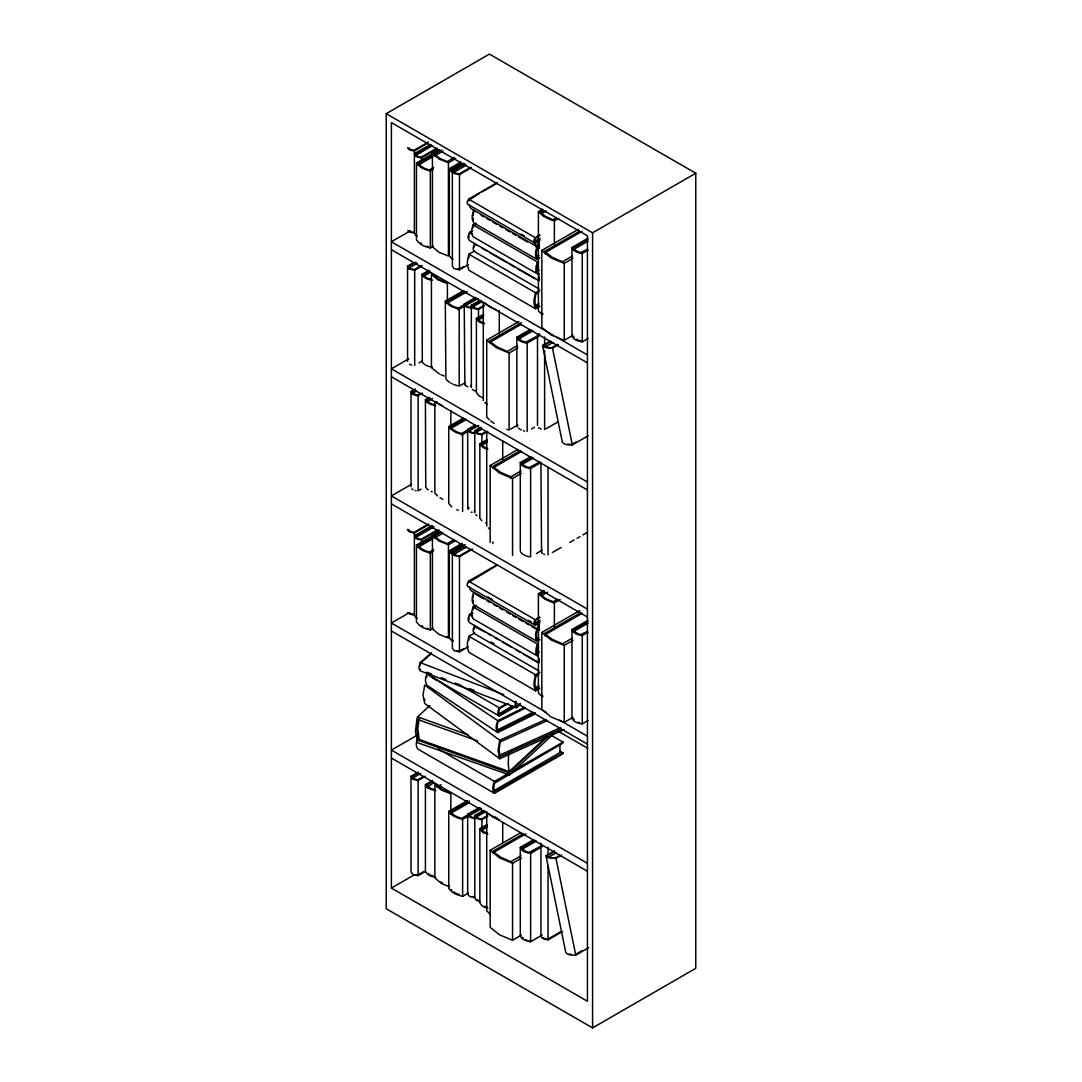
<?xml version="1.0" encoding="UTF-8"?>
<svg xmlns="http://www.w3.org/2000/svg" width="1082" height="1082" viewBox="0 0 1082 1082"><rect width="100%" height="100%" fill="white"/><g stroke="black" fill="none" stroke-linecap="round" stroke-linejoin="round"><path stroke-width="1.5" d="M508.621 754.1L508.27 764.487L509.203 771.628L419.167 739.412L417.774 728.565L419.167 718.718L417.801 720.91L416.841 727.212L418.179 740.331L508.932 772.818L509.527 774.969L417.638 742.725L415.461 731.324L416.976 718.57L417.638 716.866L429.757 705.586M473.443 213.181L473.24 214.385A16.636 9.603 -60 0 0 473.118 215.575M473.443 595.235L473.24 596.439A16.636 9.603 -60 0 0 473.118 597.629M516.263 701.569L516.1 702.421A7.006 3.165 -69 0 0 516.1 705.329L516.669 706.668L520.428 703.395M426.619 677.44L426.835 676.304M468.695 258.165L469.006 256.65M468.695 640.219L469.006 638.705M474.43 245.546L474.227 246.371A7.006 4.044 -60 0 0 474.105 247.169M474.43 627.601L474.227 628.426A7.006 4.044 -60 0 0 474.105 629.224M472.915 227.802L473.456 225.854L476.364 224.177M472.915 609.856L473.456 607.908L476.364 606.231M515.789 701.298L515.411 703.016A7.006 3.165 -69 0 0 515.411 705.924L516.398 707.723L520.185 704.436M538.85 674.492L535.942 676.182L535.157 680.213A24.169 13.958 -60 0 0 535.157 685.88L535.942 689.004L538.85 687.327M474.633 250.929L468.898 254.243L467.532 260.221A24.169 13.958 -60 0 0 467.532 265.888L468.898 270.27L535.563 308.762L539.864 306.287M539.864 290.26L535.563 292.735L534.197 298.713A24.169 13.958 -60 0 0 534.197 304.38L535.563 308.762M474.633 632.997L468.898 636.297L467.532 642.275A24.169 13.958 -60 0 0 467.532 647.942L468.898 652.324L535.563 690.816L539.864 688.341M539.864 672.314L535.563 674.789L534.197 680.767A24.169 13.958 -60 0 0 534.197 686.434L535.563 690.816M537.74 262.967L536.983 266.064A14.066 8.129 -60 0 0 536.983 270.284L537.74 272.502L536.199 271.257M537.74 645.021L536.983 648.118A14.066 8.129 -60 0 0 536.983 652.338L537.74 654.556M545.842 719.408L499.762 740.277L498.031 750.299L499.762 758.739L564.277 729.538M469.372 234.402L469.886 232.982M539.012 274.612L539.296 273.773M469.372 616.456L469.886 615.036L472.766 613.372M473.632 210.043L472.361 214.899A16.636 9.603 -60 0 0 472.361 219.403L473.632 222.784L536.97 259.355L539.877 257.692M536.97 246.615L535.712 251.47A16.636 9.603 -60 0 0 535.712 255.974L536.97 259.355M473.632 592.097L472.361 596.953A16.636 9.603 -60 0 0 472.361 601.457L473.632 604.852L536.97 641.423L539.877 639.746M536.97 628.669L535.712 633.525A16.636 9.603 -60 0 0 535.712 638.028L536.97 641.423M431.542 652.716L420.181 662.59L419.194 666.106A7.006 3.165 -69 0 0 419.194 669.014L420.181 670.813L516.398 707.723M473.105 224.867L471.793 229.479A14.066 8.129 -60 0 0 471.793 233.685L473.105 236.782L537.389 273.895L536.077 270.798A14.066 8.129 -60 0 1 536.077 266.591L537.389 261.979L473.105 224.867L475.958 223.217M473.105 606.921L471.793 611.533A14.066 8.129 -60 0 0 471.793 615.739L473.105 618.836L537.389 655.949L536.077 652.852A14.066 8.129 -60 0 1 536.077 648.645L537.389 644.033L473.105 606.921L475.958 605.271M474.7 244.708L476.323 244.911M539.215 240.799L538.376 243.315A7.006 4.044 -60 0 0 538.376 246.223L539.215 247.792M474.7 626.762L485.101 632.037M539.215 622.853L538.376 625.382A7.006 4.044 -60 0 0 538.376 628.29L539.215 629.846M524.675 707.249L497.761 720.666L496.354 725.224A14.066 8.697 -56.2 0 0 496.354 729.43L497.761 732.582L535.144 713.944M468.384 200.576L479.15 193.583M468.384 582.63L496.638 565.548M472.455 230.669L469.547 232.346L468.29 235.741A7.006 4.044 -60 0 0 468.29 238.649L469.547 240.569L539.161 280.765M474.606 243.491L473.348 246.872A7.006 4.044 -60 0 0 473.348 249.78L474.606 251.714L538.836 288.799M472.455 612.737L469.547 614.4L468.29 617.795A7.006 4.044 -60 0 0 468.29 620.703L469.547 622.623L539.161 662.82M474.606 625.545L473.348 628.926A7.006 4.044 -60 0 0 473.348 631.834L474.606 633.768L538.836 670.854M506.606 703.652L499.343 707.844L498.085 711.226A7.006 4.044 -60 0 0 498.085 714.134L499.343 716.068L515.303 706.844M497.233 182.588L468.574 199.129L467.072 202.307L467.424 204.079L535.252 243.234L539.553 240.745M539.553 235.146L534.4 238.973L533.751 241.786L535.252 243.234M497.233 564.642L468.574 581.183L467.072 584.361L467.424 586.133L535.252 625.288L539.553 622.799M539.553 617.2L534.4 621.027L533.751 623.854L535.252 625.288M418.179 740.331L419.167 739.412M509.203 771.628L547.113 736.328M508.932 772.818L547.708 736.707M508.932 775.402L554.985 732.528M430.487 654.461L420.452 663.185L419.884 665.511A7.006 3.165 -69 0 0 419.789 666.309M386.233 113.678L489.416 54.1L695.767 173.242L695.767 968.322L592.584 1027.9L386.233 908.758L386.233 113.678L592.584 232.819L695.767 173.242M428.431 141.972L414.014 150.303L411.701 149.803A7.006 4.044 0 0 1 409.185 148.356L408.766 147.882M407.576 147.882L408.306 148.856A7.006 4.044 0 0 0 410.822 150.317L414.379 150.912L427.444 143.379M430.338 144.528L414.379 153.739L415.42 155.794A7.006 4.044 0 0 0 417.936 157.255L421.507 157.85L437.466 148.64M432.597 145.624L415.434 155.537L415.434 153.955L431.299 144.799M436.993 148.085L421.128 157.242L418.815 156.741A7.006 4.044 0 0 1 416.3 155.294L415.434 153.955M455.684 158.513L448.435 162.706L448.435 256.028L438.94 252.282L432.435 246.791L432.435 153.468L438.251 150.114M433.206 246.358L430.338 248.008L424.482 246.209A24.169 13.958 0 0 1 419.573 243.382L416.462 240.001L416.462 163.017L439.373 149.776M432.665 156.795L418.207 165.14L418.207 163.598L432.786 155.186M441.605 150.019L434.396 154.185L439.86 158.418L447.191 161.57L454.399 157.404M434.396 156.051L442.984 151.088M433.693 167.494L429.324 170.009L425.429 168.684A24.169 13.958 0 0 1 420.519 165.844L418.207 163.598M416.462 163.017L419.573 166.398A24.169 13.958 0 0 0 424.482 169.225L430.338 171.024L433.206 169.374M452.993 259.355A14.066 8.129 0 0 1 451.343 258.206L449.314 255.528L449.314 168.67L460.756 162.07M452.993 172.511A14.066 8.129 0 0 1 451.343 171.362L450.694 169.076L460.891 163.179M463.705 163.301L450.694 170.807L449.314 168.67M468.236 264.725L459.458 269.797L454.251 268.701L452.384 266.28L452.344 170.496L464.043 163.734M466.437 165.086L453.439 172.593L453.439 170.686L465.084 163.964M470.778 167.25L459.147 173.972L455.265 172.917L453.439 170.686M452.344 170.496L454.251 173.512L459.458 174.608L471.17 167.845M410.173 230.899L391.386 241.746L553.781 335.515M482.072 191.906L496.638 183.494M407.562 361.307L407.562 266.118L413.419 262.737M409.037 269.12L408.671 266.294L415.948 262.101M408.671 268.201L417.327 263.21M421.642 265.388L414.365 269.594L410.497 268.539L408.671 266.294M407.562 266.118L409.469 269.12L414.69 270.23L422.007 265.996M422.305 361.902L421.98 274.355L429.135 270.23M429.189 271.393L423.36 274.76L424.915 276.519A14.066 8.129 0 0 0 428.567 278.629L431.61 279.521M421.98 274.355L423.333 276.41L430.582 272.326M542.177 314.7L538.39 310.926L538.39 211.639L542.718 209.137M543.232 210.692L540.364 212.343L545.788 216.589L553.159 219.727L556.026 218.077M541.812 213.492L546.18 210.963M460.594 268.322L463.502 266.645M538.39 211.639L543.448 216.305L551.063 219.944L554.376 220.863L558.704 218.361M539.986 235.443C533.899 235.119 532.155 247.683 539.986 239.934M534.021 241.543L540.067 238.351M445.879 378.984L445.311 301.134L463.935 290.382M464.557 291.626L447.055 301.729L449.368 303.961A24.169 13.958 0 0 0 454.278 306.801L458.159 308.14L475.377 298.375M447.055 303.258L467.302 291.572M572.987 335.271L564.222 340.33L551.157 334.947L541.825 327.4L541.825 250.415L578.343 229.33M545.409 253.878L544.517 251.457L579.357 231.332M538.904 255.514L536.05 257.164L537.308 257.895L536.591 255.46A16.636 9.603 -60 0 1 536.591 250.956L537.308 247.697L536.05 246.966M544.517 252.999L581.967 231.372M464.868 384.8L464.232 303.988L475.837 297.293M445.311 301.134L448.421 304.515A24.169 13.958 0 0 0 453.331 307.356L459.187 309.154L464.922 305.841M478.163 298.361L465.287 305.787L465.287 304.204L466.153 305.543A7.006 4.044 0 0 0 468.668 306.99L470.981 307.491M471.346 387.329L471.346 305.273L480.056 300.241M588.081 338.463L582.278 341.817A12.416 7.168 0 0 1 571.959 335.866L571.959 247.494L587.932 238.27M472.861 307.991L472.401 305.489L481.057 300.485M588.026 241.178L573.392 249.631L573.392 247.859L587.824 239.528M472.401 307.126L482.423 301.351M536.456 271.758L539.336 270.094M483.87 305.449L478.095 308.776L475.782 308.275A7.006 4.044 0 0 1 473.267 306.815L472.401 305.489M471.346 305.273L472.388 307.329A7.006 4.044 0 0 0 474.917 308.776L478.474 309.384L484.276 306.03M572.581 255.934L562.424 261.79L552.307 257.3L544.517 251.457M587.418 249.293L580.804 252.471A12.416 7.168 0 0 1 573.663 248.346L573.392 247.859M541.825 250.415L551.157 257.962L564.222 263.345L572.987 258.287M571.959 247.494A12.416 7.168 0 0 0 582.278 253.459L588.081 250.104M480.097 396.458A14.066 8.129 0 0 1 478.433 395.309L476.405 392.631L476.405 318.406L483.559 314.28M478.095 320.745L477.798 318.798L483.613 315.43M408.739 358.818L391.386 368.84L587.431 482.017M477.798 320.286L483.573 316.945M538.85 292.438L535.942 294.128L535.157 298.159A24.169 13.958 -60 0 0 535.157 303.826L535.942 306.95L538.85 305.273M419.072 362.876L422.007 361.185M538.944 303.677L534.603 306.179L535.942 306.95M489.159 419.64L486.724 417.057L486.724 340.073L518.86 321.516M521.362 322.666L489.416 341.114L497.206 346.943L507.323 351.447L517.48 345.577M489.416 342.642L521.105 324.357M411.011 486.711L411.011 391.522L415.393 388.979M416.435 391.102L412.107 393.605L412.107 391.698L415.015 390.02M516.858 425.51L516.858 337.151L529.923 329.604M420.709 393.307L417.801 394.984L416.218 394.781L413.351 393.55L412.107 391.698M532.926 330.835L518.292 339.288L518.292 337.516L531.289 330.01M411.011 391.522L412.323 394.132L416.124 395.512L418.125 395.633L422.521 393.091M425.74 487.306L425.415 399.758L429.703 397.283M538.092 335.609L525.703 342.128A12.416 7.168 0 0 1 518.562 338.003L518.292 337.516M429.716 398.474L426.795 400.151L428.35 401.922A14.066 8.129 0 0 0 432.002 404.019L435.059 404.925M486.724 340.073L496.056 347.606L509.122 353.002L517.886 347.944M516.858 337.151A12.416 7.168 0 0 0 527.177 343.102L538.795 336.394M426.795 401.895L432.584 398.555M464.922 382.825L459.187 386.139L459.187 309.154M562.356 442.254L542.542 345.469L549.697 341.33M551.184 341.317L543.894 345.523L545.369 346.551A14.066 5.748 -11.6 0 0 548.899 347.498L551.874 347.66L557.69 344.306M545.734 346.632L552.956 342.453M542.542 345.469L544.462 347.079A14.066 5.748 -11.6 0 0 547.992 348.025L552.51 348.133L558.231 344.833M451.857 506.903L448.746 503.522L448.746 426.538L463.069 418.261M465.071 418.707L450.504 427.133L452.817 429.365A24.169 13.958 0 0 0 457.727 432.205L461.608 433.544L474.728 425.97M466.41 419.478L450.504 428.661L450.991 429.256M467.776 509.176L467.667 429.392L474.93 425.199M478.744 425.415L468.722 431.191L468.722 429.608L475.931 425.442M448.746 426.538L451.857 429.919A24.169 13.958 0 0 0 456.766 432.759L462.623 434.558L468.357 431.245M474.795 512.733L474.795 430.677L480.597 427.322M481.571 429.229L475.837 432.53L475.837 430.893L481.612 427.552M485.872 431.677L481.544 434.18L479.231 433.679A7.006 4.044 0 0 1 476.702 432.218L475.837 430.893M474.795 430.677L475.837 432.732A7.006 4.044 0 0 0 478.352 434.18L481.909 434.788L487.712 431.434M479.853 518.035L479.853 443.809L486.995 439.684M411.62 484.236L391.386 495.921L587.431 609.112M481.233 445.689L481.233 444.202L487.062 440.834M482.68 444.851L487.008 442.349M510.582 429.135L517.886 424.928M421.047 489.132L418.125 490.822L418.125 395.633M531.533 428.959L534.44 427.282M546.058 428.783L557.663 422.088M490.16 542.461L490.16 465.476L517.913 449.449M520.442 450.585L492.851 466.518L500.641 472.347L510.758 476.851L520.929 470.981M492.851 468.046L521.659 451.424M520.293 550.914L520.293 462.555L530.464 456.685M531.83 457.077L521.997 463.407A12.416 7.168 0 0 0 529.139 467.519L540.094 461.852M521.727 464.678L533.44 457.929M428.431 524.026L414.014 532.358L411.701 531.857A7.006 4.044 0 0 1 409.185 530.41L408.455 529.436M407.373 529.409L408.306 530.91A7.006 4.044 0 0 0 410.822 532.371L414.379 532.966L428.891 524.594M490.16 465.476L499.492 473.01L512.557 478.406L521.321 473.348M573.135 443.606L576.043 441.929M431.786 525.744L414.379 535.793L415.42 537.849A7.006 4.044 0 0 0 417.936 539.309L421.507 539.904L438.913 529.855M520.293 462.555A12.416 7.168 0 0 0 530.613 468.506L540.784 462.636M562.654 442.7L564.263 443.863A14.066 5.748 -11.6 0 0 567.793 444.81L572.324 444.918L588.053 435.843M434.031 526.853L415.434 537.592L415.434 536.009L432.746 526.014M436.993 530.139L421.128 539.296L418.815 538.795A7.006 4.044 0 0 1 416.3 537.348L415.434 536.009M455.684 540.567L448.435 544.76L448.435 638.082L438.94 634.336L432.435 628.845L432.435 535.522L439.698 531.33M433.206 628.412L430.338 630.062L424.482 628.263A24.169 13.958 0 0 1 419.573 625.437L416.462 622.055L416.462 545.071L439.373 531.83M441.605 532.073L434.396 536.239L439.86 540.473L447.191 543.624L454.399 539.458M432.665 538.85L418.207 547.194L418.207 545.653L432.786 537.24M434.396 538.106L442.984 533.142M433.693 549.548L429.324 552.063L425.429 550.738A24.169 13.958 0 0 1 420.519 547.898L418.207 545.653M416.462 545.071L419.573 548.452A24.169 13.958 0 0 0 424.482 551.279L430.338 553.078L433.206 551.428M452.993 641.41A14.066 8.129 0 0 1 451.343 640.26L449.314 637.582L449.314 550.738L462.19 543.299M451.005 553.321L450.694 551.13L462.352 544.395M449.314 550.738L450.667 552.78L465.152 544.517M468.236 646.779L459.458 651.851L454.251 650.755L452.384 648.334L452.344 552.55L464.043 545.788M466.437 547.14L453.439 554.647L453.439 552.74L465.084 546.018M470.778 549.304L459.147 556.026L455.265 554.971L453.439 552.74M452.344 552.55L454.251 555.566L459.458 556.662L472.631 549.061M408.739 612.994L391.386 623.016L546.464 712.551M536.429 553.524L542.231 550.17M552.402 552.51L561.112 547.492M569.808 542.461L574.163 539.945M577.071 538.281L579.966 536.604M582.873 534.927L587.215 532.412M542.177 696.754L538.39 692.98L538.39 593.693L544.165 590.353M544.665 591.908L540.364 594.397L545.788 598.644L553.159 601.781L557.46 599.293M541.812 595.546L547.641 592.179M460.594 650.377L463.502 648.7M538.39 593.693L544.828 599.198L552.726 602.498L554.376 602.917L560.151 599.59M539.986 617.497C533.899 617.173 532.155 629.738 539.986 621.988M534.021 623.597L540.067 620.405M572.987 717.325L564.222 722.384L551.157 717.001L541.825 709.454L541.825 632.47L579.803 610.546M545.409 635.932L544.517 633.511L580.818 612.547M538.904 637.568L536.05 639.219L537.308 639.949L536.591 637.514A16.636 9.603 -60 0 1 536.591 633.011L537.308 629.751L531.695 626.519M544.517 635.053L581.967 613.426M588.081 720.517L582.278 723.872A12.416 7.168 0 0 1 571.959 717.921L571.959 629.548L587.932 620.324M588.026 623.232L573.392 631.685L573.392 629.913L587.824 621.582M539.336 652.148L536.199 653.312M572.581 637.988L562.424 643.844L552.307 639.354L544.517 633.511M587.418 631.347L580.804 634.525A12.416 7.168 0 0 1 573.663 630.4L573.392 629.913M541.825 632.47L551.157 640.017L564.222 645.399L572.987 640.341M571.959 629.548A12.416 7.168 0 0 0 582.278 635.513L588.081 632.159M417.409 735.07L391.386 750.097L587.431 863.287M508.337 703.476L499.681 708.467L498.964 710.725A7.006 4.044 -60 0 0 498.964 713.633L499.681 715.04L515.546 705.883M538.944 685.731L534.603 688.233L535.942 689.004M512.57 705.964L498.261 714.228L499.681 715.04M425.442 871.429L418.125 875.649L413.595 874.892L411.038 872.133L411.011 776.349L418.328 772.129M420.763 773.441L412.107 778.445L412.107 776.538L417.936 773.17M423.63 776.47L417.801 779.824L413.933 778.769L412.107 776.538M411.011 776.349L412.918 779.365L418.125 780.46L425.442 776.24M435.735 877.394L431.096 876.231A14.066 8.129 0 0 1 427.444 874.121L425.415 871.443L425.415 784.599L432.57 780.474M432.624 781.623L426.795 784.991L428.35 786.749A14.066 8.129 0 0 0 432.002 788.859L435.059 789.752M434.031 782.557L427.106 787.196M441.104 784.68L436.803 787.169L436.803 785.302L442.281 789.522L449.598 792.687M438.183 748.893L494.488 781.407L507.566 773.86M511.921 771.344L563.208 742.036L562.762 743.185L494.609 783.179A12.416 7.168 -60 0 0 494.609 791.415L563.208 752.761L562.762 753.911L494.488 793.322L417.963 749.136A12.416 7.168 -60 0 1 417.043 739.588M468.357 893.056L462.623 896.369L456.766 894.571A24.169 13.958 0 0 1 451.857 891.73L448.746 888.363L448.746 811.378L467.37 800.612M450.991 814.083L450.504 811.96L469.453 801.018M450.504 813.502L469.29 802.655M493.351 791.023L560.692 752.139A15.973 9.224 -60 0 1 560.26 744.402M480.029 901.495L478.352 901.076A7.006 4.044 0 0 1 475.837 899.629L474.795 897.573L471.225 896.964A7.006 4.044 0 0 1 468.709 895.517L467.667 893.462L467.667 814.232L479.285 807.524M480.259 807.781L461.608 818.371L457.727 817.032A24.169 13.958 0 0 1 452.817 814.205L450.504 811.96M448.746 811.378L451.857 814.76A24.169 13.958 0 0 0 456.766 817.586L462.623 819.385L468.357 816.085M468.722 816.031L481.598 808.592M474.795 897.573L474.795 815.503L483.492 810.486M485.859 811.581L475.837 817.37L475.837 815.72L484.493 810.729M487.306 815.679L481.544 819.006L479.231 818.506A7.006 4.044 0 0 1 476.702 817.059L475.837 815.72M474.795 815.503L475.837 817.559A7.006 4.044 0 0 0 478.352 819.02L481.909 819.615L487.712 816.261M487.766 908.38L485.52 907.649A14.066 8.129 0 0 1 481.882 905.553L479.853 902.875L479.853 828.636L486.995 824.511M487.766 834.141L485.52 833.424A14.066 8.129 0 0 1 481.882 831.314L481.233 829.042L487.062 825.674M487.008 827.189L481.233 830.516L479.853 828.636M391.386 888.052L587.431 1001.242L587.431 235.795L391.386 122.604L391.386 888.052L414.514 874.702M419.261 874.175L423.63 871.659M521.321 935.159L512.557 940.217L499.492 934.834L490.16 927.288L490.16 850.303L520.834 832.599M523.336 833.735L492.851 851.345L500.641 857.187L510.758 861.691L520.929 855.821M492.851 852.887L525.974 833.762M542.231 934.997L530.613 941.705A12.416 7.168 0 0 1 520.293 935.754L520.293 847.382L533.372 839.835M534.724 840.254L521.997 848.234A12.416 7.168 0 0 0 529.139 852.359L541.527 845.853M521.727 849.519L536.361 841.066M490.16 850.303L499.492 857.85L512.557 863.233L521.321 858.175M520.293 847.382A12.416 7.168 0 0 0 530.613 853.346L542.231 846.638M588.635 947.724L575.759 955.163L571.228 955.054A14.066 5.748 -11.6 0 1 567.712 954.108L565.791 952.485L545.991 855.7L554.566 850.75M554.62 851.561L547.33 855.767L548.804 856.795A14.066 5.748 -11.6 0 0 552.334 857.742L555.309 857.904L559.678 855.375M547.735 857.701L556.405 852.697M545.991 855.7L547.898 857.323A14.066 5.748 -11.6 0 0 551.428 858.256L555.959 858.364L561.68 855.064M547.681 939.257L560.652 931.764M540.932 843.108L540.932 935.754L541.974 937.81A7.006 4.044 0 0 0 544.489 939.257L548.047 939.866L562.559 931.48M576.571 953.851L582.4 950.483M524.892 708.331L498.126 721.68L497.328 724.737A14.066 8.697 -56.2 0 0 497.328 728.943L498.126 731.202L535.306 712.686M496.719 730.255L532.966 712.199M547.519 720.504L500.182 741.941L499.1 749.812L500.182 756.71L561.26 729.052M498.68 755.601L560.787 727.483M571.675 444.459L568.699 444.283A14.066 5.748 -11.6 0 1 567.698 444.134M417.192 236.187A7.006 4.044 0 0 1 415.42 235.024L414.379 232.968L410.822 232.373A7.006 4.044 0 0 1 408.306 230.912L407.887 230.452M471.346 308.1L467.789 307.504A7.006 4.044 0 0 1 465.274 306.044L464.232 303.988M474.795 433.503L471.225 432.895A7.006 4.044 0 0 1 468.709 431.447L467.667 429.392M417.192 618.241A7.006 4.044 0 0 1 415.42 617.078L414.379 615.022L410.822 614.427A7.006 4.044 0 0 1 408.306 612.967L407.887 612.507M474.795 818.33L471.225 817.735A7.006 4.044 0 0 1 468.709 816.288L467.667 814.232M459.147 269.161L457.564 268.945M459.147 651.215L456.712 650.782M417.801 875.013L416.218 874.797M414.014 232.36L412.512 232.103M474.416 432.895L472.104 432.394A7.006 4.044 0 0 1 469.588 430.947L468.722 429.608M414.014 614.414L411.701 613.913M474.416 896.964L472.104 896.464M432.3 280.319L427.661 279.142A14.066 8.129 0 0 1 424.009 277.046L423.333 276.41M432.3 367.163L429.892 366.717M435.735 405.723L431.096 404.546A14.066 8.129 0 0 1 427.444 402.436L425.415 399.758M435.735 790.55L431.096 789.387A14.066 8.129 0 0 1 427.444 787.277L425.415 784.599M415.204 490.552L416.124 490.701M529.139 940.731L529.977 940.88M547.046 939.176L545.369 938.757M411.769 365.148L409.469 364.309M448.435 162.706L438.94 158.946L432.435 153.468M448.435 544.76L438.94 541L432.435 535.522M457.686 385.801L453.331 384.34M484.33 323.91L482.085 323.193A14.066 8.129 0 0 1 478.433 321.084L476.405 318.406M487.766 449.314L485.52 448.597A14.066 8.129 0 0 1 481.882 446.487L479.853 443.809M434.247 876.42L432.002 875.703M506.89 429.338L509.122 429.987L509.122 353.002M475.728 391.075L474.917 390.845A7.006 4.044 0 0 1 474.159 390.548M471.225 512.138L472.05 512.368M446.163 282.443L438.832 279.291L433.368 275.058M446.068 636.608L447.191 636.96M448.489 885.658L449.598 886.009M449.206 886.713L441.348 883.385L434.856 877.908L434.856 784.585L441.348 790.063L450.842 793.809L450.842 810.472M426.849 246.223L428.31 246.71M426.849 628.277L428.31 628.764M484.087 323.058L482.991 322.666A14.066 8.129 0 0 1 479.34 320.556L477.798 318.798M428.756 366.379L427.661 365.987A14.066 8.129 0 0 1 426.619 365.54M483.181 397.811L482.085 397.419A14.066 8.129 0 0 1 481.057 396.972M487.536 448.462L486.44 448.07A14.066 8.129 0 0 1 482.788 445.96L481.233 444.202M431.096 491.39L432.191 491.783M485.52 522.822L486.63 523.215M417.638 716.866L468.006 734.908M418.179 719.652L477.635 740.927M487.536 833.289L486.44 832.91A14.066 8.129 0 0 1 482.788 830.8L481.233 829.042M486.44 907.135L487.536 907.528M495.962 309.587L489.727 306.801L484.019 302.243M499.397 819.831L493.162 817.045L488.334 813.434M444.12 375.954L440.915 374.683M420.181 662.59L503.779 694.658M427.065 672.301L431.772 674.1M441.158 677.697L445.865 679.51M455.252 683.107L459.945 684.906M469.345 688.517L474.038 690.316M514.748 705.924L516.669 706.668M456.766 509.73L458.186 510.298M459.133 894.584L457.727 894.016A24.169 13.958 0 0 1 456.374 893.394M497.125 818.019L494.122 816.491M439.387 373.953L431.42 367.677L431.42 274.341L437.912 279.819L447.407 283.579L447.407 300.241M442.822 406.02L438.697 403.491M442.822 499.343L439.982 497.706M468.574 199.129L535.252 237.621M521.186 234.131L524.107 235.808M534.278 241.692L535.617 242.463M534.21 243.815L537.132 245.506M539.634 248.157L471.022 208.542L469.764 206.608A7.006 4.044 -60 0 1 469.602 205.255M473.97 211.125L475.228 211.856M481.03 215.196L483.925 216.873M486.819 218.55L489.713 220.214M492.608 221.891L496.949 224.393M499.843 226.07L502.738 227.734M505.632 229.411L509.987 231.913M512.882 233.59L515.776 235.267M518.67 236.931L527.353 241.949M469.547 232.346L472.455 234.023M482.18 248.292L486.562 250.821M489.497 252.512L507.052 262.656M509.987 264.346L514.383 266.889M517.304 268.579L534.873 278.71M468.898 254.243L535.563 292.735M556.703 337.192L587.431 354.937M391.386 249.699L587.431 362.876M391.386 376.779L587.431 489.97M391.386 503.874L587.431 617.051M468.574 581.183L535.252 619.675M487.739 596.872L492.107 599.387M528.462 620.378L531.37 622.069M534.278 623.746L535.617 624.517M539.634 630.211L471.022 590.596L469.764 588.662A7.006 4.044 -60 0 1 469.602 587.31M475.228 593.91L483.925 598.928M486.819 600.605L489.713 602.268M494.055 604.784L496.949 606.447M499.843 608.125L502.738 609.802M507.079 612.304L509.987 613.981M512.882 615.644L515.776 617.322M518.67 618.985L523.012 621.501M525.906 623.164L528.8 624.841M469.547 614.4L472.455 616.077M488.023 633.727L490.958 635.418M495.353 637.947L498.275 639.638M502.67 642.181L511.448 647.252M515.843 649.782L520.226 652.324M523.161 654.015L537.795 662.455M490.958 641.991L493.879 643.682M468.898 636.297L535.563 674.789M534.603 675.411L535.942 676.182M559.637 720.152L587.431 736.193M391.386 630.955L587.431 744.146M558.434 731.364L587.688 748.257M551.211 735.327L562.762 741.995M460.188 685.231L499.343 707.844M499.343 716.068L428.283 675.033L427.025 673.099A7.006 4.044 -60 0 1 426.903 672.449M559.867 751.043L562.762 752.72M391.386 758.036L587.431 871.226M440.901 882.006L442.281 882.858M497.761 720.666L427.038 673.369L425.645 677.914A14.066 8.697 -56.2 0 0 425.645 682.133L427.038 685.285L497.761 732.582M431.596 677.17L435.762 679.956M412.918 489.713L411.836 488.875M494.122 423.414L490.646 420.925M499.762 740.277L424.726 685.028L422.994 695.05L424.726 703.489L499.762 758.739M541.987 313.225L543.137 314.145M487.076 404.357L484.898 402.49M541.987 695.28L543.137 696.199M490.511 914.588L486.724 910.814L486.724 811.527M436.492 401.638L437.534 402.572M437.534 495.908L434.856 493.067L434.856 401.408M488.334 527.894L489.362 528.841M478.663 321.408L479.34 322.044M424.009 363.89L422.764 362.592M481.882 520.712L480.178 518.738M450.667 552.78L451.343 553.416A14.066 8.129 0 0 0 452.993 554.566M427.674 787.858L428.35 788.494M446.596 379.836L448.421 381.5A24.169 13.958 0 0 0 449.503 382.284M450.991 889.526L451.843 890.364M426.2 487.996L427.444 489.28A14.066 8.129 0 0 0 428.229 489.889M420.452 669.758L420.046 668.987M450.694 169.076L452.249 170.834A14.066 8.129 0 0 0 453.033 171.429M450.694 551.13L452.249 552.888A14.066 8.129 0 0 0 453.033 553.484M541.555 552.51L540.932 463.326M468.722 814.435L469.588 815.774A7.006 4.044 0 0 0 472.104 817.235L474.416 817.735L474.416 819.317M539.458 246.317L539.255 245.722A7.006 4.044 -60 0 1 539.255 242.814M539.458 628.372L539.255 627.776A7.006 4.044 -60 0 1 539.255 624.869M424.509 699.215L424.847 700.595M473.443 219.876L473.24 218.889A16.636 9.603 -60 0 1 473.118 217.847M473.443 601.93L473.24 600.943A16.636 9.603 -60 0 1 473.118 599.901M552.51 348.133L572.324 444.918M555.959 858.364L575.759 955.163M592.584 232.819L592.584 1027.9M582.278 253.459L582.278 341.817M582.278 635.513L582.278 723.872M564.222 263.345L564.222 340.33M564.222 645.399L564.222 722.384M554.376 220.863L554.376 244.424M554.376 602.917L554.376 626.478M548.047 467.438L548.047 555.025M548.047 847.22L548.047 855.646M548.047 865.749L548.047 939.866M544.611 336.989L544.611 345.415M544.611 350.46L544.611 429.622M537.497 334.568L537.497 425.51M530.613 468.506L530.613 556.878M530.613 853.346L530.613 941.705M527.177 343.102L527.177 431.475M512.557 478.406L512.557 555.391M512.557 863.233L512.557 940.217M510.758 476.851L510.758 478.393M502.724 440.969L502.724 459.485M502.724 822.442L502.724 842.635M499.275 310.52L499.275 334.081M492.851 541.96L492.851 543.489M486.724 431.745L486.724 525.974M483.289 302.974L483.289 400.57M481.909 434.788L481.909 444.837M481.909 819.615L481.909 827.987M478.474 309.384L478.474 319.433M474.416 510.542L474.416 512.124M470.981 385.138L470.981 386.72M468.722 507.255L468.722 508.838M462.623 434.558L462.623 511.543M462.623 819.385L462.623 896.369M461.608 433.544L461.608 435.072M459.458 174.608L459.458 269.797M459.458 556.662L459.458 651.851M458.159 308.14L458.159 309.682M450.842 410.646L450.842 425.645M430.338 171.024L430.338 248.008M430.338 553.078L430.338 630.062M421.507 157.85L421.507 161.218M421.507 539.904L421.507 543.272M418.125 780.46L418.125 875.649M414.69 270.23L414.69 365.418M414.379 150.912L414.379 232.968M414.379 532.966L414.379 615.022M544.489 554.43A7.006 4.044 0 0 1 543.746 554.133M542.474 553.402A7.006 4.044 0 0 1 541.974 552.97M529.341 556.716A12.416 7.168 0 0 1 526.92 556.175M525.798 555.81A12.416 7.168 0 0 1 523.783 554.863M522.904 554.309A12.416 7.168 0 0 1 520.564 551.658M476.932 515.614A7.006 4.044 0 0 1 475.837 514.789M469.047 237.485A7.006 4.044 -60 0 1 469.047 236.025M539.35 279.67A7.006 4.044 -60 0 1 539.35 276.762M421.615 243.612A24.169 13.958 0 0 1 420.519 242.828M410.944 231.575A7.006 4.044 0 0 1 409.686 230.845M580.804 340.83A12.416 7.168 0 0 1 578.491 340.154M577.436 339.707A12.416 7.168 0 0 1 576.476 339.207M574.19 337.395A12.416 7.168 0 0 1 573.663 336.705M469.047 619.54A7.006 4.044 -60 0 1 469.047 618.079M539.35 661.724A7.006 4.044 -60 0 1 539.35 658.816M422.805 626.397A24.169 13.958 0 0 1 421.615 625.667M410.944 613.629A7.006 4.044 0 0 1 409.686 612.899M453.033 640.328A14.066 8.129 0 0 1 452.249 639.733M579.614 722.587A12.416 7.168 0 0 1 578.491 722.208M574.19 719.449A12.416 7.168 0 0 1 573.663 718.773M494.488 793.322A12.416 7.168 -60 0 1 494.488 781.407M541.054 429.027A7.006 4.044 0 0 1 539.634 428.391M539.039 427.999A7.006 4.044 0 0 1 538.525 427.566M539.634 334.067A7.006 4.044 0 0 1 539.039 333.675M519.09 340.451A12.416 7.168 0 0 1 518.562 339.775M524.662 431.082A12.416 7.168 0 0 1 523.485 430.785M521.308 429.96A12.416 7.168 0 0 1 518.711 428.296M517.534 426.957A12.416 7.168 0 0 1 517.128 426.254M425.659 365.04A14.066 8.129 0 0 1 424.793 364.485M451.978 383.704A24.169 13.958 0 0 1 450.694 383.014M473.483 390.21A7.006 4.044 0 0 1 472.388 389.385M467.789 386.734A7.006 4.044 0 0 1 465.274 385.273M571.134 954.365A14.066 5.748 -11.6 0 1 569.362 953.891M543.948 938.121A7.006 4.044 0 0 1 543.353 937.729M526.826 940.042A12.416 7.168 0 0 1 525.771 939.609M523.174 937.932A12.416 7.168 0 0 1 522.525 937.283M430.974 875.257A14.066 8.129 0 0 1 430.014 874.743M429.135 874.188A14.066 8.129 0 0 1 428.35 873.593M455.089 892.704A24.169 13.958 0 0 1 453.899 891.974M483.559 832.883A14.066 8.129 0 0 1 482.788 832.274M485.399 906.675A14.066 8.129 0 0 1 484.438 906.175M477.811 899.94A7.006 4.044 0 0 1 477.216 899.548"/></g></svg>
